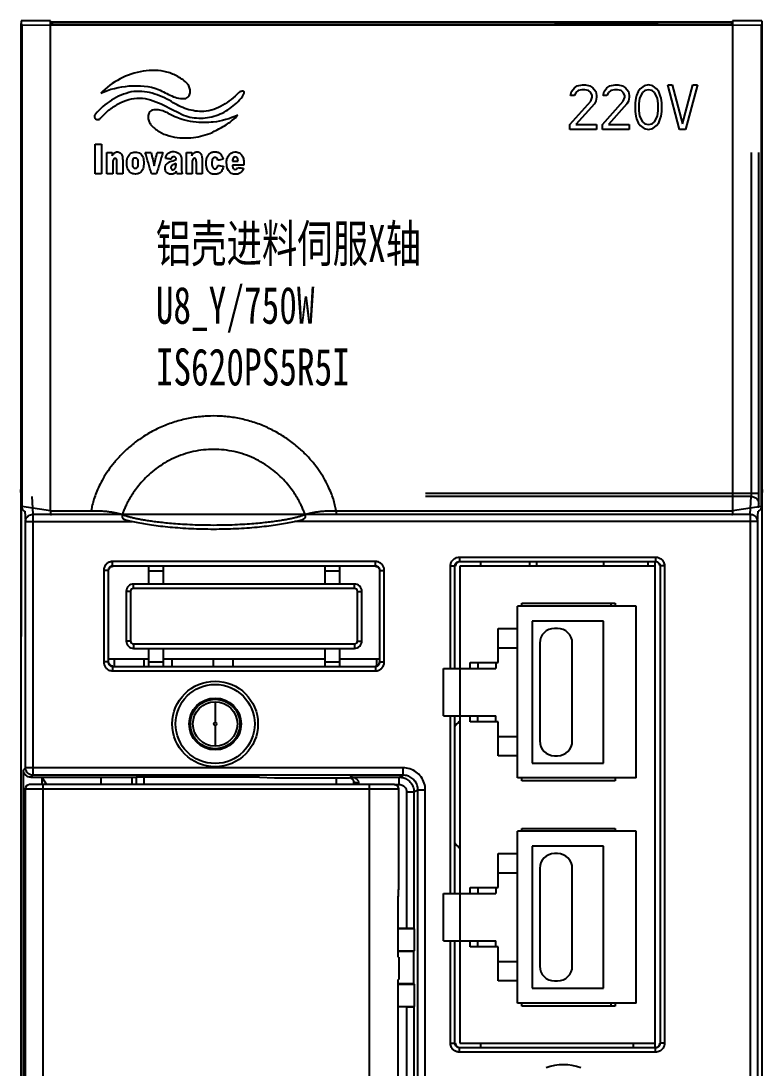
# Model space of a CAD drawing. Header units: millimetres. Extents: x 336 to 12810, y -1577 to 4105.
# Drawn here: x 10595 to 10645, y 1730.5 to 1801.2 of the extents above; entities that cross this region are included whole.
import ezdxf

# ---------------------------------------------------------------- set-up
doc = ezdxf.new("R2010")
doc.units = ezdxf.units.MM
doc.layers.add('03___PRT_ALL_CURVES', color=7, linetype='Continuous')
doc.layers.add('20_ALL_FEATURES', color=7, linetype='Continuous')
doc.styles.add('宋', font='', dxfattribs={"width": 0.7})
doc.styles.add('样式 8', font='arial.ttf', dxfattribs={"width": 0.6, "height": 2.5})
doc.styles.get('宋').set_extended_font_data('SimSun')

msp = doc.modelspace()

# ---------------------------------------------------------------- linework, layer by layer
at = {"color": 7, "linetype": 'Continuous'}
for p, q in [((10594.96, 1801.181), (10594.96, 1801.003)), ((10596.95, 1801.181), (10594.96, 1801.181)), ((10596.95, 1800.957), (10596.95, 1801.181)), ((10642.95, 1801.108), (10596.95, 1801.108)), ((10597.05, 1801.034), (10596.95, 1801.034)), ((10597.05, 1801.034), (10597.05, 1800.956)), ((10630.95, 1801.108), (10630.95, 1801.07)), ((10630.95, 1801.07), (10637.95, 1801.07)), ((10637.95, 1801.108), (10637.95, 1801.07)), ((10642.914, 1801.034), (10642.836, 1800.956)), ((10642.914, 1800.958), (10642.914, 1801.034)), ((10642.95, 1801.034), (10642.914, 1801.034)), ((10642.95, 1801.181), (10642.95, 1800.957)), ((10644.94, 1801.181), (10642.95, 1801.181)), ((10644.94, 1801.181), (10644.94, 1801.003)), ((10594.95, 1801.003), (10594.95, 1642.108)), ((10595.003, 1800.914), (10594.95, 1801.003)), ((10594.95, 1801.003), (10594.96, 1801.003)), ((10595.003, 1800.914), (10595.02, 1768.395)), ((10595.003, 1800.914), (10596.95, 1800.885)), ((10597.95, 1800.942), (10596.95, 1800.957)), ((10596.95, 1768.108), (10596.95, 1800.885)), ((10642.95, 1800.885), (10596.95, 1800.885)), ((10641.95, 1800.942), (10597.95, 1800.942)), ((10642.95, 1800.957), (10641.95, 1800.942)), ((10642.95, 1800.885), (10644.897, 1800.914)), ((10642.95, 1800.885), (10642.95, 1768.108)), ((10644.897, 1800.914), (10644.88, 1768.395)), ((10644.897, 1800.914), (10644.95, 1801.003)), ((10644.95, 1801.003), (10644.94, 1801.003)), ((10644.95, 1642.108), (10644.95, 1801.003)), ((10644.232, 1769.262), (10644.232, 1792.308)), ((10644.732, 1769.262), (10644.732, 1792.308)), ((10594.951, 1769.511), (10594.95, 1769.53)), ((10595.02, 1768.317), (10594.95, 1769.53)), ((10595.019, 1768.317), (10594.951, 1769.511)), ((10644.732, 1769.262), (10622.25, 1769.262)), ((10644.95, 1769.53), (10644.881, 1768.317)), ((10644.949, 1769.511), (10644.885, 1768.394)), ((10644.95, 1769.53), (10644.949, 1769.511)), ((10594.95, 1768.608), (10594.988, 1768.608)), ((10594.988, 1759.608), (10594.988, 1768.608)), ((10595.677, 1769.069), (10595.756, 1767.868)), ((10644.223, 1769.069), (10622.25, 1769.069)), ((10644.144, 1767.868), (10644.223, 1769.069)), ((10644.705, 1768.312), (10644.723, 1768.586)), ((10596.95, 1768.098), (10595.02, 1768.395)), ((10595.02, 1768.317), (10595.02, 1768.3)), ((10595.21, 1768.081), (10595.256, 1767.385)), ((10595.756, 1767.868), (10644.144, 1767.868)), ((10595.756, 1767.868), (10595.756, 1750.248)), ((10596.95, 1768.108), (10599.687, 1768.108)), ((10616.213, 1768.108), (10642.95, 1768.108)), ((10616.213, 1768.108), (10616.213, 1767.808)), ((10644.88, 1768.395), (10642.95, 1768.098)), ((10644.144, 1767.868), (10644.144, 1642.414)), ((10644.644, 1767.385), (10644.69, 1768.081)), ((10644.881, 1768.317), (10644.88, 1768.3)), ((10595.256, 1750.748), (10595.256, 1767.385)), ((10595.256, 1767.385), (10602.462, 1767.385)), ((10644.644, 1767.385), (10613.438, 1767.385)), ((10644.644, 1767.385), (10644.644, 1642.414)), ((10624.533, 1764.975), (10624.533, 1764.675)), ((10624.533, 1764.975), (10637.767, 1764.975)), ((10637.767, 1764.975), (10637.767, 1764.675)), ((10618.866, 1764.674), (10601.134, 1764.674)), ((10601.134, 1764.374), (10601.134, 1764.674)), ((10618.866, 1764.374), (10601.134, 1764.374)), ((10601.134, 1764.374), (10601.15, 1764.358)), ((10603.55, 1764.358), (10603.55, 1763.158)), ((10604.55, 1764.358), (10604.55, 1763.158)), ((10615.45, 1764.358), (10615.45, 1763.158)), ((10616.45, 1764.358), (10616.45, 1763.158)), ((10618.85, 1764.358), (10618.866, 1764.374)), ((10618.866, 1764.374), (10618.866, 1764.674)), ((10623.933, 1757.458), (10623.933, 1764.375)), ((10623.933, 1764.375), (10624.233, 1764.375)), ((10624.233, 1757.458), (10624.233, 1764.375)), ((10624.533, 1764.675), (10637.767, 1764.675)), ((10624.55, 1764.358), (10624.55, 1757.458)), ((10637.75, 1764.358), (10624.55, 1764.358)), ((10625.95, 1764.675), (10625.95, 1764.358)), ((10629.25, 1764.675), (10629.25, 1764.358)), ((10629.75, 1764.358), (10629.75, 1764.675)), ((10634.25, 1764.675), (10634.25, 1764.358)), ((10637.25, 1764.675), (10637.25, 1764.358)), ((10637.75, 1731.858), (10637.75, 1764.675)), ((10638.067, 1764.375), (10638.067, 1732.142)), ((10638.367, 1764.375), (10638.067, 1764.375)), ((10638.367, 1764.375), (10638.367, 1732.142)), ((10600.534, 1764.074), (10600.534, 1757.893)), ((10600.834, 1764.074), (10600.534, 1764.074)), ((10600.834, 1764.074), (10600.834, 1757.893)), ((10600.834, 1764.074), (10600.85, 1764.058)), ((10603.55, 1764.058), (10604.55, 1764.058)), ((10615.45, 1764.058), (10616.45, 1764.058)), ((10619.15, 1764.058), (10619.166, 1764.074)), ((10619.166, 1757.893), (10619.166, 1764.074)), ((10619.166, 1764.074), (10619.466, 1764.074)), ((10619.466, 1757.893), (10619.466, 1764.074)), ((10617.45, 1763.158), (10602.55, 1763.158)), ((10602.55, 1762.858), (10602.55, 1763.158)), ((10617.45, 1762.858), (10602.55, 1762.858)), ((10617.45, 1762.858), (10617.45, 1763.158)), ((10602.35, 1762.658), (10602.05, 1762.658)), ((10602.05, 1762.658), (10602.05, 1759.308)), ((10602.35, 1762.658), (10602.35, 1759.308)), ((10617.65, 1762.658), (10617.95, 1762.658)), ((10617.65, 1759.308), (10617.65, 1762.658)), ((10617.95, 1759.308), (10617.95, 1762.658)), ((10636.45, 1761.658), (10628.45, 1761.658)), ((10628.45, 1750.058), (10628.45, 1761.658)), ((10628.75, 1761.658), (10628.75, 1761.858)), ((10628.75, 1761.858), (10635.05, 1761.858)), ((10634.75, 1761.858), (10634.75, 1761.658)), ((10635.05, 1761.858), (10635.05, 1761.658)), ((10636.45, 1750.058), (10636.45, 1761.658)), ((10627.15, 1760.158), (10628.45, 1760.158)), ((10627.15, 1757.858), (10627.15, 1760.158)), ((10634.25, 1760.658), (10629.45, 1760.658)), ((10629.45, 1760.658), (10629.45, 1751.058)), ((10631.15, 1760.158), (10630.95, 1760.158)), ((10634.25, 1751.058), (10634.25, 1760.658)), ((10594.95, 1759.608), (10594.988, 1759.608)), ((10602.35, 1759.308), (10602.05, 1759.308)), ((10617.65, 1759.308), (10617.95, 1759.308)), ((10602.55, 1759.108), (10617.45, 1759.108)), ((10602.55, 1759.108), (10602.55, 1758.808)), ((10602.55, 1758.808), (10617.45, 1758.808)), ((10603.55, 1758.808), (10603.55, 1757.608)), ((10604.55, 1758.808), (10604.55, 1757.608)), ((10615.45, 1758.808), (10615.45, 1757.608)), ((10616.45, 1758.808), (10616.45, 1757.608)), ((10617.45, 1759.108), (10617.45, 1758.808)), ((10627.15, 1758.858), (10628.45, 1758.858)), ((10629.95, 1759.158), (10629.95, 1752.558)), ((10632.15, 1752.558), (10632.15, 1759.158)), ((10600.834, 1757.893), (10600.534, 1757.893)), ((10600.834, 1757.893), (10600.85, 1757.908)), ((10600.85, 1758.108), (10603.55, 1758.108)), ((10601.25, 1757.608), (10601.25, 1758.108)), ((10603.25, 1758.108), (10603.25, 1757.608)), ((10603.55, 1757.908), (10604.55, 1757.908)), ((10604.55, 1758.108), (10615.45, 1758.108)), ((10605.15, 1757.608), (10605.15, 1758.108)), ((10607.95, 1757.608), (10607.95, 1758.108)), ((10609.25, 1758.108), (10609.25, 1757.608)), ((10615.45, 1757.908), (10616.45, 1757.908)), ((10616.45, 1758.108), (10619.15, 1758.108)), ((10618.95, 1757.608), (10618.95, 1758.108)), ((10619.166, 1757.893), (10619.15, 1757.908)), ((10619.166, 1757.893), (10619.466, 1757.893)), ((10601.134, 1757.593), (10601.15, 1757.608)), ((10601.134, 1757.593), (10618.866, 1757.593)), ((10601.134, 1757.593), (10601.134, 1757.293)), ((10601.134, 1757.293), (10618.866, 1757.293)), ((10618.866, 1757.593), (10618.85, 1757.608)), ((10618.866, 1757.593), (10618.866, 1757.293)), ((10623.45, 1757.458), (10626.98, 1757.458)), ((10623.45, 1754.258), (10623.45, 1757.458)), ((10624.574, 1754.258), (10624.574, 1757.458)), ((10625.25, 1757.858), (10627.15, 1757.858)), ((10625.25, 1757.458), (10625.25, 1757.858)), ((10625.78, 1757.858), (10625.78, 1757.458)), ((10626.98, 1757.858), (10626.98, 1757.458)), ((10608.05, 1755.208), (10608.05, 1753.808)), ((10623.45, 1754.258), (10626.98, 1754.258)), ((10623.933, 1742.258), (10623.933, 1754.258)), ((10624.233, 1742.258), (10624.233, 1754.258)), ((10624.55, 1754.258), (10624.55, 1742.258)), ((10625.25, 1753.858), (10625.25, 1754.258)), ((10627.15, 1753.858), (10625.25, 1753.858)), ((10625.78, 1753.858), (10625.78, 1754.258)), ((10626.98, 1753.858), (10626.98, 1754.258)), ((10627.15, 1751.558), (10627.15, 1753.858)), ((10608.05, 1753.608), (10608.05, 1752.208)), ((10627.15, 1752.858), (10628.45, 1752.858)), ((10628.45, 1751.558), (10627.15, 1751.558)), ((10630.95, 1751.558), (10631.15, 1751.558)), ((10629.45, 1751.058), (10634.25, 1751.058)), ((10595.256, 1750.748), (10595.116, 1750.608)), ((10595.116, 1744.774), (10595.116, 1750.608)), ((10620.73, 1750.748), (10595.256, 1750.748)), ((10595.756, 1750.248), (10595.616, 1750.108)), ((10595.616, 1750.108), (10602.445, 1750.108)), ((10620.73, 1750.248), (10595.756, 1750.248)), ((10596.35, 1750.108), (10596.35, 1749.608)), ((10596.35, 1750.108), (10596.663, 1749.608)), ((10600.35, 1750.108), (10600.35, 1749.608)), ((10602.445, 1749.608), (10602.445, 1750.108)), ((10611.05, 1750.105), (10602.728, 1750.105)), ((10602.747, 1750.105), (10602.745, 1750.103)), ((10602.745, 1749.608), (10602.745, 1750.103)), ((10603.25, 1750.105), (10603.25, 1749.608)), ((10611.05, 1750.105), (10612.05, 1750.07)), ((10617.112, 1750.07), (10617.159, 1750.117)), ((10617.159, 1750.117), (10620.468, 1750.117)), ((10620.467, 1749.617), (10620.467, 1750.117)), ((10620.468, 1750.117), (10620.73, 1750.248)), ((10620.73, 1750.248), (10620.73, 1750.748)), ((10620.135, 1749.608), (10595.535, 1749.608)), ((10596.435, 1749.608), (10596.435, 1656.608)), ((10612.05, 1750.07), (10617.112, 1750.07)), ((10616.25, 1749.608), (10616.25, 1750.07)), ((10617.412, 1749.77), (10617.445, 1749.804)), ((10617.412, 1749.608), (10617.412, 1749.77)), ((10618.435, 1749.608), (10618.435, 1656.608)), ((10620.135, 1749.617), (10620.467, 1749.617)), ((10636.45, 1750.058), (10628.45, 1750.058)), ((10628.75, 1749.858), (10628.75, 1750.058)), ((10635.05, 1749.858), (10628.75, 1749.858)), ((10635.05, 1750.058), (10635.05, 1749.858)), ((10595.235, 1749.308), (10595.235, 1656.908)), ((10620.435, 1749.308), (10595.235, 1749.308)), ((10620.435, 1742.628), (10620.435, 1749.308)), ((10620.967, 1749.117), (10621.467, 1749.117)), ((10620.967, 1749.117), (10620.967, 1739.901)), ((10621.467, 1749.117), (10621.73, 1749.249)), ((10621.467, 1749.117), (10621.467, 1739.892)), ((10621.73, 1656.968), (10621.73, 1749.249)), ((10621.73, 1749.249), (10622.23, 1749.249)), ((10622.23, 1656.968), (10622.23, 1749.249)), ((10628.75, 1746.658), (10635.05, 1746.658)), ((10628.75, 1746.458), (10628.75, 1746.658)), ((10635.05, 1746.658), (10635.05, 1746.458)), ((10628.45, 1734.858), (10628.45, 1746.458)), ((10636.45, 1746.458), (10628.45, 1746.458)), ((10636.45, 1734.858), (10636.45, 1746.458)), ((10629.45, 1745.458), (10629.45, 1735.858)), ((10634.25, 1745.458), (10629.45, 1745.458)), ((10634.25, 1735.858), (10634.25, 1745.458)), ((10595.235, 1744.893), (10595.114, 1744.772)), ((10595.114, 1711.01), (10595.114, 1744.772)), ((10627.15, 1742.658), (10627.15, 1744.958)), ((10627.15, 1744.958), (10628.45, 1744.958)), ((10631.15, 1744.958), (10630.95, 1744.958)), ((10629.95, 1743.958), (10629.95, 1737.358)), ((10632.15, 1737.358), (10632.15, 1743.958)), ((10627.15, 1743.658), (10628.45, 1743.658)), ((10625.25, 1742.258), (10625.25, 1742.658)), ((10625.25, 1742.658), (10627.15, 1742.658)), ((10625.78, 1742.658), (10625.78, 1742.258)), ((10626.98, 1742.658), (10626.98, 1742.258)), ((10620.404, 1737.958), (10620.404, 1742.029)), ((10620.408, 1742.016), (10620.404, 1742.029)), ((10620.408, 1737.958), (10620.408, 1742.017)), ((10623.45, 1739.058), (10623.45, 1742.258)), ((10623.45, 1742.258), (10626.98, 1742.258)), ((10624.574, 1739.058), (10624.574, 1742.258)), ((10620.967, 1739.901), (10620.408, 1739.901)), ((10621.506, 1739.873), (10620.408, 1739.873)), ((10621.467, 1739.892), (10621.506, 1739.873)), ((10621.506, 1738.379), (10621.506, 1739.873)), ((10623.45, 1739.058), (10626.98, 1739.058)), ((10623.933, 1732.142), (10623.933, 1739.058)), ((10624.233, 1732.142), (10624.233, 1739.058)), ((10624.55, 1739.058), (10624.55, 1732.158)), ((10625.25, 1738.658), (10625.25, 1739.058)), ((10625.78, 1738.658), (10625.78, 1739.058)), ((10626.98, 1738.658), (10626.98, 1739.058)), ((10620.408, 1738.379), (10621.506, 1738.379)), ((10621.45, 1738.351), (10620.408, 1738.351)), ((10621.45, 1738.351), (10621.506, 1738.379)), ((10621.45, 1736.151), (10621.45, 1738.351)), ((10627.15, 1738.658), (10625.25, 1738.658)), ((10627.15, 1736.358), (10627.15, 1738.658)), ((10620.404, 1737.958), (10620.435, 1737.958)), ((10620.435, 1737.958), (10620.435, 1736.458)), ((10627.15, 1737.658), (10628.45, 1737.658)), ((10620.404, 1728.388), (10620.404, 1736.458)), ((10620.404, 1736.458), (10620.435, 1736.458)), ((10620.408, 1728.4), (10620.408, 1736.458)), ((10621.45, 1736.151), (10620.408, 1736.151)), ((10621.506, 1736.123), (10620.408, 1736.123)), ((10621.45, 1736.151), (10621.506, 1736.123)), ((10621.506, 1734.629), (10621.506, 1736.123)), ((10628.45, 1736.358), (10627.15, 1736.358)), ((10630.95, 1736.358), (10631.15, 1736.358)), ((10629.45, 1735.858), (10634.25, 1735.858)), ((10620.408, 1734.629), (10621.506, 1734.629)), ((10620.967, 1734.601), (10620.408, 1734.601)), ((10620.967, 1734.601), (10620.967, 1696.108)), ((10621.467, 1734.609), (10621.506, 1734.629)), ((10621.467, 1734.609), (10621.467, 1696.108)), ((10636.45, 1734.858), (10628.45, 1734.858)), ((10628.75, 1734.658), (10628.75, 1734.858)), ((10635.05, 1734.658), (10628.75, 1734.658)), ((10634.75, 1734.858), (10634.75, 1734.658)), ((10635.05, 1734.858), (10635.05, 1734.658)), ((10623.933, 1732.142), (10624.233, 1732.142)), ((10624.533, 1731.542), (10624.533, 1731.842)), ((10637.767, 1731.842), (10624.533, 1731.842)), ((10624.55, 1732.158), (10637.75, 1732.158)), ((10625.95, 1732.158), (10625.95, 1731.842)), ((10636.25, 1732.158), (10636.25, 1731.842)), ((10637.767, 1731.542), (10637.767, 1731.842)), ((10638.367, 1732.142), (10638.067, 1732.142)), ((10637.767, 1731.542), (10624.533, 1731.542))]:
    msp.add_line(p, q, dxfattribs=at)
for radius in [2.89, 2.669, 1.751, 1.672, 1.5, 0.1]:
    msp.add_circle((10608.05, 1753.708), radius, dxfattribs=at)
for centre, radius, start, end in [((10602.55, 1762.658), 0.5, 90, 180), ((10602.55, 1762.658), 0.2, 90, 180), ((10617.45, 1762.658), 0.5, 0, 90), ((10617.45, 1762.658), 0.2, 0, 90), ((10630.95, 1759.158), 1, 90, 180), ((10631.15, 1759.158), 1, 0, 90), ((10602.55, 1759.308), 0.5, 180, 270), ((10602.55, 1759.308), 0.2, 180, 270), ((10617.45, 1759.308), 0.5, 270, 0), ((10617.45, 1759.308), 0.2, 270, 0), ((10628.75, 1749.608), 6, 134.823, 138.97307), ((10630.95, 1752.558), 1, 180, 270), ((10631.15, 1752.558), 1, 270, 0), ((10595.535, 1749.308), 0.3, 90, 180), ((10620.135, 1749.308), 0.3, 0, 90), ((10628.75, 1749.608), 6, 221.02693, 225.177), ((10630.95, 1743.958), 1, 90, 180), ((10631.15, 1743.958), 1, 0, 90), ((10630.95, 1737.358), 1, 180, 270), ((10631.15, 1737.358), 1, 270, 0), ((10631.55, 1727.38), 3.317, 69.31391, 110.69797)]:
    msp.add_arc(centre, radius, start, end, dxfattribs=at)
for points, start_tangent, end_tangent in [([(10616.213, 1768.108), (10616.138, 1768.486), (10616.026, 1768.887), (10615.874, 1769.315), (10615.672, 1769.775), (10615.409, 1770.272), (10615.075, 1770.802), (10614.657, 1771.357), (10614.142, 1771.929), (10613.519, 1772.5), (10612.795, 1773.04), (10611.997, 1773.513), (10611.149, 1773.9), (10610.265, 1774.194), (10609.356, 1774.392), (10608.429, 1774.493), (10607.497, 1774.494), (10606.571, 1774.397), (10605.661, 1774.201), (10604.777, 1773.91), (10603.927, 1773.526), (10603.126, 1773.054), (10602.398, 1772.515), (10601.771, 1771.942), (10601.253, 1771.369), (10600.832, 1770.811), (10600.494, 1770.279), (10600.23, 1769.78), (10600.027, 1769.318), (10599.874, 1768.889), (10599.763, 1768.487), (10599.687, 1768.108)], (-0.158449, 0.987367), (-0.158453, -0.987366)), ([(10614.115, 1767.854), (10614.027, 1768.082), (10613.916, 1768.339), (10613.775, 1768.628), (10613.598, 1768.951), (10613.374, 1769.308), (10613.095, 1769.694), (10612.753, 1770.103), (10612.336, 1770.524), (10611.838, 1770.94), (10611.271, 1771.323), (10610.657, 1771.649), (10610.013, 1771.908), (10609.342, 1772.095), (10608.655, 1772.209), (10607.96, 1772.248), (10607.264, 1772.211), (10606.576, 1772.099), (10605.906, 1771.914), (10605.261, 1771.657), (10604.646, 1771.333), (10604.076, 1770.95), (10603.575, 1770.533), (10603.155, 1770.111), (10602.81, 1769.701), (10602.53, 1769.313), (10602.304, 1768.954), (10602.126, 1768.63), (10601.985, 1768.341), (10601.873, 1768.083), (10601.785, 1767.854)], (-0.336663, 0.941625), (-0.336661, -0.941626)), ([(10644.223, 1769.069), (10644.227, 1769.104), (10644.228, 1769.126), (10644.23, 1769.153), (10644.231, 1769.186), (10644.232, 1769.223), (10644.232, 1769.262)], (0.222501, 0.974932), (-0.000007, 1)), ([(10644.723, 1768.586), (10644.724, 1768.612), (10644.725, 1768.652), (10644.727, 1768.709), (10644.728, 1768.785), (10644.73, 1768.881), (10644.731, 1768.996), (10644.731, 1769.125), (10644.732, 1769.262)], (0.065022, 0.997884), (-0.000064, 1)), ([(10644.223, 1769.069), (10644.472, 1769.003), (10644.655, 1768.827), (10644.723, 1768.586)], (0.99999, -0.004364), (0.004676, -0.999989)), ([(10595.02, 1768.343), (10595.02, 1768.368), (10595.02, 1768.395)], (0.002955, 0.999996), (-0.000522, 1)), ([(10595.02, 1768.317), (10595.02, 1768.343)], (0.004788, 0.999989), (0.002955, 0.999996)), ([(10595.02, 1768.3), (10595.028, 1768.249), (10595.053, 1768.189), (10595.092, 1768.142), (10595.14, 1768.107), (10595.196, 1768.086), (10595.219, 1768.081)], (0.058249, -0.998302), (0.988517, -0.151107)), ([(10595.256, 1767.385), (10595.266, 1767.48), (10595.299, 1767.58), (10595.361, 1767.68), (10595.458, 1767.771), (10595.59, 1767.84), (10595.756, 1767.868)], (0.004676, 0.999989), (0.99999, 0.004364)), ([(10596.95, 1768.098), (10596.947, 1768.037), (10596.948, 1767.978), (10596.952, 1767.926), (10596.958, 1767.881), (10596.968, 1767.846), (10596.979, 1767.822), (10596.992, 1767.81), (10596.997, 1767.808)], (-0.064441, -0.997922), (0.992881, -0.119113)), ([(10596.95, 1768.098), (10596.95, 1768.102), (10596.95, 1768.105), (10596.95, 1768.108)], (0.064441, 0.997922), (0, 1)), ([(10599.687, 1768.108), (10599.941, 1768.109), (10600.219, 1768.102), (10600.508, 1768.085), (10600.791, 1768.059), (10601.054, 1768.024), (10601.29, 1767.983), (10601.492, 1767.939), (10601.657, 1767.894), (10601.785, 1767.854)], (0.999877, 0.015698), (0.946467, -0.3228)), ([(10601.785, 1767.854), (10601.773, 1767.774), (10601.777, 1767.697), (10601.797, 1767.629), (10601.832, 1767.575), (10601.879, 1767.538), (10601.902, 1767.529)], (-0.245809, -0.969318), (0.95301, -0.30294)), ([(10601.785, 1767.854), (10601.966, 1767.79), (10602.173, 1767.726), (10602.405, 1767.665), (10602.655, 1767.607), (10602.922, 1767.552), (10603.215, 1767.499), (10603.549, 1767.444), (10603.93, 1767.39), (10604.358, 1767.337), (10604.84, 1767.286), (10605.383, 1767.239), (10605.997, 1767.198), (10606.709, 1767.165), (10607.525, 1767.145), (10608.379, 1767.145), (10609.194, 1767.165), (10609.906, 1767.198), (10610.52, 1767.24), (10611.061, 1767.286), (10611.543, 1767.337), (10611.971, 1767.39), (10612.352, 1767.444), (10612.686, 1767.499), (10612.979, 1767.552), (10613.245, 1767.607), (10613.496, 1767.665), (10613.727, 1767.726), (10613.934, 1767.79), (10614.115, 1767.854)], (0.933783, -0.35784), (0.933783, 0.35784)), ([(10614.115, 1767.854), (10614.127, 1767.774), (10614.123, 1767.697), (10614.103, 1767.629), (10614.068, 1767.575), (10614.022, 1767.538), (10613.998, 1767.529)], (0.245794, -0.969322), (-0.953033, -0.302868)), ([(10614.115, 1767.854), (10614.243, 1767.895), (10614.409, 1767.939), (10614.611, 1767.983), (10614.847, 1768.024), (10615.11, 1768.059), (10615.392, 1768.085), (10615.681, 1768.102), (10615.96, 1768.109), (10616.213, 1768.108)], (0.946467, 0.322799), (0.999877, -0.015694)), ([(10642.95, 1768.098), (10642.953, 1768.037), (10642.952, 1767.978), (10642.948, 1767.926), (10642.942, 1767.881), (10642.932, 1767.846), (10642.921, 1767.822), (10642.908, 1767.81), (10642.903, 1767.808)], (0.064441, -0.997922), (-0.992805, -0.11974)), ([(10642.95, 1768.108), (10642.95, 1768.105), (10642.95, 1768.102), (10642.95, 1768.098)], (0, -1), (0.064441, -0.997922)), ([(10644.144, 1767.868), (10644.243, 1767.858), (10644.347, 1767.826), (10644.451, 1767.765), (10644.545, 1767.672), (10644.616, 1767.545), (10644.644, 1767.385)], (0.99999, -0.004364), (0.004676, -0.999989)), ([(10644.88, 1768.3), (10644.872, 1768.249), (10644.847, 1768.189), (10644.808, 1768.142), (10644.76, 1768.107), (10644.704, 1768.086), (10644.681, 1768.081)], (-0.058406, -0.998293), (-0.988508, -0.15117)), ([(10644.88, 1768.395), (10644.88, 1768.368), (10644.88, 1768.343)], (-0.000522, -1), (0.002955, -0.999996)), ([(10644.88, 1768.343), (10644.881, 1768.317)], (0.002955, -0.999996), (0.004788, -0.999989)), ([(10601.902, 1767.529), (10602.267, 1767.428), (10602.718, 1767.329), (10603.22, 1767.237), (10603.768, 1767.152), (10604.365, 1767.075), (10605.01, 1767.007), (10605.7, 1766.95), (10606.426, 1766.908), (10607.177, 1766.881), (10607.941, 1766.872), (10608.705, 1766.881), (10609.458, 1766.907), (10610.186, 1766.95), (10610.879, 1767.006), (10611.526, 1767.074), (10612.124, 1767.151), (10612.674, 1767.236), (10613.177, 1767.328), (10613.63, 1767.427), (10613.998, 1767.529)], (0.953081, -0.302715), (0.953092, 0.302681)), ([(10623.933, 1764.375), (10623.94, 1764.461), (10623.96, 1764.552), (10623.998, 1764.647), (10624.06, 1764.743), (10624.147, 1764.834), (10624.26, 1764.909), (10624.391, 1764.958), (10624.533, 1764.975)], (-0.000012, 1), (1, 0.000049)), ([(10637.767, 1764.975), (10637.853, 1764.969), (10637.943, 1764.948), (10638.038, 1764.91), (10638.135, 1764.849), (10638.226, 1764.761), (10638.3, 1764.649), (10638.349, 1764.517), (10638.367, 1764.375)], (1, 0.000012), (0.000049, -1)), ([(10601.134, 1764.674), (10601.061, 1764.67), (10600.982, 1764.654), (10600.897, 1764.625), (10600.81, 1764.579), (10600.724, 1764.512), (10600.647, 1764.425), (10600.586, 1764.319), (10600.548, 1764.2), (10600.534, 1764.074)], (-1, -0.000011), (0.000067, -1)), ([(10601.134, 1764.374), (10601.098, 1764.372), (10601.058, 1764.364), (10601.016, 1764.35), (10600.972, 1764.327), (10600.929, 1764.293), (10600.891, 1764.25), (10600.86, 1764.197), (10600.841, 1764.137), (10600.834, 1764.074)], (-1, 0.000297), (0.000348, -1)), ([(10600.85, 1764.058), (10600.89, 1764.208), (10601, 1764.318), (10601.15, 1764.358)], (0, 1), (1, 0)), ([(10618.85, 1764.358), (10619, 1764.318), (10619.11, 1764.208), (10619.15, 1764.058)], (1, 0), (0, -1)), ([(10619.466, 1764.074), (10619.461, 1764.149), (10619.445, 1764.229), (10619.415, 1764.315), (10619.367, 1764.404), (10619.299, 1764.489), (10619.211, 1764.565), (10619.106, 1764.624), (10618.989, 1764.661), (10618.866, 1764.674)], (0, 1), (-1, 0.00004)), ([(10619.166, 1764.074), (10619.164, 1764.111), (10619.156, 1764.152), (10619.141, 1764.195), (10619.117, 1764.239), (10619.083, 1764.282), (10619.039, 1764.319), (10618.986, 1764.349), (10618.927, 1764.368), (10618.866, 1764.374)], (0.000305, 1), (-1, -0.000279)), ([(10624.233, 1764.375), (10624.237, 1764.418), (10624.247, 1764.463), (10624.266, 1764.511), (10624.297, 1764.559), (10624.34, 1764.605), (10624.396, 1764.642), (10624.462, 1764.666), (10624.533, 1764.675)], (-0.000084, 1), (1, -0.000044)), ([(10624.4, 1764.618), (10624.29, 1764.508), (10624.25, 1764.358)], (-0.867069, -0.498188), (0, -1)), ([(10624.55, 1764.658), (10624.4, 1764.618)], (-1, 0), (-0.867069, -0.498188)), ([(10637.995, 1764.546), (10637.89, 1764.633), (10637.756, 1764.664)], (-0.603787, 0.797146), (-0.999999, -0.001222)), ([(10637.767, 1764.675), (10637.81, 1764.672), (10637.855, 1764.662), (10637.902, 1764.642), (10637.951, 1764.612), (10637.996, 1764.568), (10638.034, 1764.512), (10638.058, 1764.446), (10638.067, 1764.375)], (1, 0.000084), (-0.000044, -1)), ([(10638.05, 1764.425), (10637.995, 1764.546)], (-0.201059, 0.979579), (-0.603787, 0.797146)), ([(10600.534, 1757.893), (10600.539, 1757.82), (10600.554, 1757.74), (10600.583, 1757.656), (10600.63, 1757.568), (10600.696, 1757.483), (10600.784, 1757.406), (10600.889, 1757.345), (10601.008, 1757.306), (10601.134, 1757.293)], (0.000011, -1), (1, 0.000067)), ([(10600.834, 1757.893), (10600.836, 1757.856), (10600.844, 1757.816), (10600.859, 1757.774), (10600.882, 1757.73), (10600.915, 1757.688), (10600.959, 1757.649), (10601.012, 1757.619), (10601.071, 1757.599), (10601.134, 1757.593)], (-0.000297, -1), (1, 0.000348)), ([(10601.15, 1757.608), (10601, 1757.649), (10600.89, 1757.758), (10600.85, 1757.908)], (-1, 0), (0, 1)), ([(10618.85, 1757.608), (10619, 1757.649), (10619.11, 1757.758), (10619.15, 1757.908)], (1, 0), (0, 1)), ([(10618.866, 1757.593), (10618.902, 1757.595), (10618.942, 1757.602), (10618.984, 1757.617), (10619.028, 1757.64), (10619.071, 1757.673), (10619.109, 1757.717), (10619.14, 1757.77), (10619.159, 1757.83), (10619.166, 1757.893)], (1, -0.000297), (-0.000348, 1)), ([(10618.866, 1757.293), (10618.939, 1757.297), (10619.018, 1757.312), (10619.103, 1757.341), (10619.19, 1757.388), (10619.276, 1757.455), (10619.353, 1757.542), (10619.414, 1757.648), (10619.452, 1757.767), (10619.466, 1757.893)], (1, 0.000011), (-0.000067, 1)), ([(10595.616, 1750.108), (10595.424, 1750.146), (10595.262, 1750.255), (10595.154, 1750.417), (10595.116, 1750.608)], (-1, 0), (0, 1)), ([(10595.756, 1750.248), (10595.657, 1750.258), (10595.552, 1750.291), (10595.448, 1750.354), (10595.354, 1750.45), (10595.284, 1750.582), (10595.256, 1750.748)], (-1, 0.000305), (-0.000305, 1)), ([(10602.445, 1750.108), (10602.566, 1750.108), (10602.665, 1750.107), (10602.728, 1750.105)], (1, 0), (0.998784, -0.04931)), ([(10617.745, 1749.734), (10617.742, 1749.773), (10617.732, 1749.814), (10617.715, 1749.855), (10617.689, 1749.896), (10617.655, 1749.936), (10617.611, 1749.975), (10617.558, 1750.012), (10617.494, 1750.045), (10617.422, 1750.074), (10617.342, 1750.096), (10617.253, 1750.111), (10617.159, 1750.117)], (0.00666, 0.999978), (-0.999917, 0.012882)), ([(10620.468, 1750.117), (10620.589, 1750.109), (10620.713, 1750.086), (10620.839, 1750.045), (10620.967, 1749.983), (10621.093, 1749.896), (10621.213, 1749.782), (10621.319, 1749.641), (10621.4, 1749.477), (10621.45, 1749.3), (10621.467, 1749.117)], (1, -0.000799), (0.000313, -1)), ([(10622.23, 1749.249), (10622.156, 1749.712), (10621.944, 1750.129), (10621.612, 1750.461), (10621.195, 1750.674), (10620.73, 1750.748)], (-0.000061, 1), (-1, -0.000066)), ([(10621.73, 1749.249), (10621.681, 1749.558), (10621.539, 1749.836), (10621.318, 1750.057), (10621.04, 1750.199), (10620.73, 1750.248)], (0.000286, 1), (-1, -0.000321)), ([(10617.412, 1749.77), (10617.371, 1749.92), (10617.262, 1750.03), (10617.112, 1750.07)], (0, 1), (-1, 0)), ([(10617.445, 1749.617), (10617.445, 1749.712), (10617.445, 1749.804)], (-0.000006, 1), (0.004186, 0.999991)), ([(10617.445, 1749.804), (10617.487, 1749.769), (10617.597, 1749.743), (10617.745, 1749.734)], (0.07253, -0.997366), (0.999992, -0.003962)), ([(10617.745, 1749.617), (10617.745, 1749.676), (10617.745, 1749.734)], (0, 1), (0.006701, 0.999978)), ([(10620.467, 1749.617), (10620.528, 1749.613)], (1, -0.000001), (0.992559, -0.121764)), ([(10620.528, 1749.613), (10620.59, 1749.602), (10620.653, 1749.581), (10620.717, 1749.55), (10620.78, 1749.507), (10620.84, 1749.45), (10620.893, 1749.379), (10620.934, 1749.297), (10620.959, 1749.208), (10620.967, 1749.117)], (0.992559, -0.121764), (0.000034, -1)), ([(10620.404, 1742.029), (10620.427, 1742.321), (10620.435, 1742.628)], (0.104868, 0.994486), (0.000126, 1)), ([(10620.409, 1742.029), (10620.419, 1742.155), (10620.433, 1742.456), (10620.435, 1742.628)], (0.085413, 0.996346), (0.000108, 1)), ([(10620.408, 1742.015), (10620.409, 1742.029)], (0.087397, 0.996174), (0.085413, 0.996346)), ([(10621.467, 1739.892), (10621.424, 1739.896), (10621.314, 1739.898), (10621.155, 1739.9), (10620.967, 1739.901)], (-0.894482, 0.447105), (-1, 0)), ([(10620.967, 1734.601), (10621.155, 1734.601), (10621.314, 1734.603), (10621.424, 1734.606), (10621.467, 1734.609)], (1, 0), (0.894482, 0.447105)), ([(10624.533, 1731.542), (10624.447, 1731.548), (10624.357, 1731.568), (10624.262, 1731.607), (10624.165, 1731.668), (10624.074, 1731.756), (10624, 1731.868), (10623.951, 1731.999), (10623.933, 1732.142)], (-1, -0.000012), (-0.000049, 1)), ([(10624.533, 1731.842), (10624.49, 1731.845), (10624.445, 1731.855), (10624.398, 1731.874), (10624.349, 1731.905), (10624.304, 1731.949), (10624.266, 1732.005), (10624.242, 1732.071), (10624.233, 1732.142)], (-1, -0.000084), (0.000044, 1)), ([(10624.25, 1732.158), (10624.29, 1732.008)], (0, -1), (0.498188, -0.867069)), ([(10624.29, 1732.008), (10624.4, 1731.899), (10624.55, 1731.858)], (0.498188, -0.867069), (1, 0)), ([(10637.749, 1731.85), (10637.906, 1731.892), (10638.016, 1732.002), (10638.056, 1732.152)], (1, 0), (0, 1)), ([(10638.067, 1732.142), (10638.064, 1732.099), (10638.053, 1732.053), (10638.034, 1732.006), (10638.003, 1731.958), (10637.96, 1731.912), (10637.904, 1731.875), (10637.838, 1731.85), (10637.767, 1731.842)], (0.000084, -1), (-1, 0.000044)), ([(10638.367, 1732.142), (10638.36, 1732.056), (10638.34, 1731.965), (10638.302, 1731.87), (10638.24, 1731.773), (10638.153, 1731.683), (10638.04, 1731.608), (10637.909, 1731.559), (10637.767, 1731.542)], (0.000012, -1), (-1, -0.000049))]:
    msp.add_spline(points, degree=3, dxfattribs=dict(at, start_tangent=start_tangent, end_tangent=end_tangent))
at = {"layer": '03___PRT_ALL_CURVES', "color": 7, "linetype": 'Continuous'}
for p, q in [((10632.288, 1796.668), (10632.488, 1796.795)), ((10632.488, 1796.795), (10632.838, 1796.859)), ((10632.838, 1796.859), (10633.038, 1796.859)), ((10633.038, 1796.859), (10633.338, 1796.795)), ((10633.338, 1796.795), (10633.538, 1796.668)), ((10634.488, 1796.668), (10634.688, 1796.795)), ((10634.688, 1796.795), (10635.038, 1796.859)), ((10635.038, 1796.859), (10635.238, 1796.859)), ((10635.238, 1796.859), (10635.538, 1796.795)), ((10635.538, 1796.795), (10635.738, 1796.668)), ((10636.988, 1796.795), (10636.738, 1796.604)), ((10637.288, 1796.859), (10636.988, 1796.795)), ((10637.588, 1796.795), (10637.288, 1796.859)), ((10637.838, 1796.604), (10637.588, 1796.795)), ((10639.388, 1793.859), (10638.588, 1796.859)), ((10638.588, 1796.859), (10638.888, 1796.859)), ((10638.888, 1796.859), (10639.588, 1794.242)), ((10639.588, 1794.242), (10640.288, 1796.859)), ((10640.588, 1796.859), (10639.788, 1793.859)), ((10640.288, 1796.859), (10640.588, 1796.859)), ((10632.038, 1796.157), (10632.088, 1796.412)), ((10632.288, 1796.157), (10632.038, 1796.157)), ((10632.088, 1796.412), (10632.288, 1796.668)), ((10632.388, 1796.349), (10632.288, 1796.157)), ((10632.538, 1796.476), (10632.388, 1796.349)), ((10632.788, 1796.54), (10632.538, 1796.476)), ((10632.988, 1796.54), (10632.788, 1796.54)), ((10633.238, 1796.476), (10632.988, 1796.54)), ((10633.388, 1796.349), (10633.238, 1796.476)), ((10633.488, 1796.157), (10633.388, 1796.349)), ((10633.488, 1796.029), (10633.488, 1796.157)), ((10633.538, 1796.668), (10633.738, 1796.412)), ((10633.738, 1796.412), (10633.788, 1796.157)), ((10633.788, 1796.157), (10633.788, 1796.029)), ((10634.238, 1796.157), (10634.288, 1796.412)), ((10634.488, 1796.157), (10634.238, 1796.157)), ((10634.288, 1796.412), (10634.488, 1796.668)), ((10634.588, 1796.349), (10634.488, 1796.157)), ((10634.738, 1796.476), (10634.588, 1796.349)), ((10634.988, 1796.54), (10634.738, 1796.476)), ((10635.188, 1796.54), (10634.988, 1796.54)), ((10635.438, 1796.476), (10635.188, 1796.54)), ((10635.588, 1796.349), (10635.438, 1796.476)), ((10635.688, 1796.157), (10635.588, 1796.349)), ((10635.688, 1796.029), (10635.688, 1796.157)), ((10635.738, 1796.668), (10635.938, 1796.412)), ((10635.938, 1796.412), (10635.988, 1796.157)), ((10635.988, 1796.157), (10635.988, 1796.029)), ((10636.488, 1796.157), (10636.438, 1795.966)), ((10636.588, 1796.412), (10636.488, 1796.157)), ((10636.738, 1796.604), (10636.588, 1796.412)), ((10636.888, 1796.349), (10636.688, 1795.966)), ((10637.038, 1796.476), (10636.888, 1796.349)), ((10637.288, 1796.54), (10637.038, 1796.476)), ((10637.538, 1796.476), (10637.288, 1796.54)), ((10637.688, 1796.349), (10637.538, 1796.476)), ((10637.888, 1795.966), (10637.688, 1796.349)), ((10637.988, 1796.412), (10637.838, 1796.604)), ((10638.088, 1796.157), (10637.988, 1796.412)), ((10638.138, 1795.966), (10638.088, 1796.157)), ((10631.988, 1794.178), (10633.388, 1795.774)), ((10633.638, 1795.583), (10632.388, 1794.178)), ((10633.388, 1795.774), (10633.488, 1796.029)), ((10633.738, 1795.774), (10633.638, 1795.583)), ((10633.788, 1796.029), (10633.738, 1795.774)), ((10634.188, 1794.178), (10635.588, 1795.774)), ((10635.838, 1795.583), (10634.588, 1794.178)), ((10635.588, 1795.774), (10635.688, 1796.029)), ((10635.938, 1795.774), (10635.838, 1795.583)), ((10635.988, 1796.029), (10635.938, 1795.774)), ((10636.438, 1795.966), (10636.388, 1795.647)), ((10636.388, 1795.647), (10636.388, 1795.072)), ((10636.688, 1795.966), (10636.638, 1795.583)), ((10636.638, 1795.583), (10636.638, 1795.136)), ((10637.938, 1795.583), (10637.888, 1795.966)), ((10637.938, 1795.136), (10637.938, 1795.583)), ((10638.188, 1795.647), (10638.138, 1795.966)), ((10638.188, 1795.072), (10638.188, 1795.647)), ((10636.388, 1795.072), (10636.438, 1794.753)), ((10636.438, 1794.753), (10636.488, 1794.561)), ((10636.638, 1795.136), (10636.688, 1794.753)), ((10636.688, 1794.753), (10636.888, 1794.37)), ((10637.688, 1794.37), (10637.888, 1794.753)), ((10637.888, 1794.753), (10637.938, 1795.136)), ((10638.088, 1794.561), (10638.138, 1794.753)), ((10638.138, 1794.753), (10638.188, 1795.072)), ((10631.988, 1793.859), (10631.988, 1794.178)), ((10632.388, 1794.178), (10633.788, 1794.178)), ((10633.788, 1794.178), (10633.788, 1793.859)), ((10634.188, 1793.859), (10634.188, 1794.178)), ((10634.588, 1794.178), (10635.988, 1794.178)), ((10635.988, 1794.178), (10635.988, 1793.859)), ((10636.488, 1794.561), (10636.588, 1794.306)), ((10636.588, 1794.306), (10636.738, 1794.115)), ((10636.738, 1794.115), (10636.988, 1793.923)), ((10636.888, 1794.37), (10637.038, 1794.242)), ((10637.038, 1794.242), (10637.288, 1794.178)), ((10637.288, 1794.178), (10637.538, 1794.242)), ((10637.538, 1794.242), (10637.688, 1794.37)), ((10637.588, 1793.923), (10637.838, 1794.115)), ((10637.838, 1794.115), (10637.988, 1794.306)), ((10637.988, 1794.306), (10638.088, 1794.561)), ((10633.788, 1793.859), (10631.988, 1793.859)), ((10635.988, 1793.859), (10634.188, 1793.859)), ((10636.988, 1793.923), (10637.288, 1793.859)), ((10637.288, 1793.859), (10637.588, 1793.923)), ((10639.788, 1793.859), (10639.388, 1793.859))]:
    msp.add_line(p, q, dxfattribs=at)
at = {"layer": '20_ALL_FEATURES', "color": 7, "linetype": 'Continuous'}
for points, start_tangent, end_tangent in [([(10606.202, 1796.921, 48.994), (10605.538, 1797.424, 49.008), (10604.798, 1797.724, 49.017), (10603.199, 1797.79, 49.019), (10601.633, 1797.267, 49.004), (10600.33, 1796.303, 48.975)], (-0.709681, 0.704213, 0.020901), (-0.69443, -0.719243, -0.021347)), ([(10600.33, 1796.303, 48.975), (10602.251, 1796.79, 48.99), (10604.219, 1796.55, 48.982), (10604.673, 1796.334, 48.976), (10605.122, 1796.114, 48.97), (10605.585, 1795.962, 48.965), (10606.082, 1795.953, 48.965)], (0.907304, 0.42029, 0.012474), (0.986774, 0.162031, 0.004809)), ([(10606.082, 1795.953, 48.965), (10606.209, 1796.029, 48.967), (10606.297, 1796.133, 48.97), (10606.371, 1796.393, 48.978), (10606.329, 1796.675, 48.986), (10606.202, 1796.921, 48.994)], (0.925982, 0.377402, 0.011201), (-0.614554, 0.788528, 0.023403)), ([(10602.396, 1796.389, 48.978), (10601.061, 1795.828, 48.961), (10599.969, 1794.875, 48.933)], (-0.974455, -0.224484, -0.006663), (-0.643609, -0.765018, -0.022705)), ([(10605.105, 1795.734, 48.958), (10603.801, 1796.295, 48.975), (10603.105, 1796.418, 48.979), (10602.396, 1796.389, 48.978)], (-0.867538, 0.497152, 0.014755), (-0.986865, -0.161475, -0.004792)), ([(10605.79, 1794.882, 48.933), (10606.944, 1794.621, 48.925), (10608.11, 1794.798, 48.93), (10609.161, 1795.349, 48.947), (10609.97, 1796.209, 48.972)], (0.910828, -0.412604, -0.012246), (0.545673, 0.837629, 0.02486)), ([(10609.649, 1796.338, 48.976), (10608.572, 1795.497, 48.951), (10607.955, 1795.208, 48.943), (10607.287, 1795.067, 48.938)], (-0.72364, -0.689874, -0.020475), (-0.997096, -0.076127, -0.002259)), ([(10609.97, 1796.209, 48.972), (10610.014, 1796.3, 48.975), (10610.017, 1796.366, 48.977), (10609.986, 1796.408, 48.978), (10609.932, 1796.429, 48.979), (10609.862, 1796.431, 48.979), (10609.786, 1796.414, 48.978), (10609.649, 1796.338, 48.976)], (0.545673, 0.837629, 0.02486), (-0.72364, -0.689874, -0.020475)), ([(10600.316, 1794.618, 48.925), (10600.863, 1795.146, 48.941), (10601.509, 1795.578, 48.954), (10602.218, 1795.868, 48.962), (10602.955, 1795.968, 48.965), (10604.413, 1795.579, 48.954), (10605.79, 1794.882, 48.933)], (0.655413, 0.754938, 0.022406), (0.900227, -0.435229, -0.012917)), ([(10607.287, 1795.067, 48.938), (10606.146, 1795.231, 48.943), (10605.105, 1795.734, 48.958)], (-0.999078, -0.042916, -0.001274), (-0.839082, 0.543766, 0.016139)), ([(10599.969, 1794.875, 48.933), (10599.908, 1794.699, 48.928), (10599.988, 1794.566, 48.924), (10600.146, 1794.523, 48.922), (10600.316, 1794.618, 48.925)], (-0.643609, -0.765018, -0.022705), (0.655413, 0.754938, 0.022406)), ([(10603.82, 1795.165, 48.941), (10603.604, 1794.982, 48.936), (10603.531, 1794.723, 48.928), (10603.573, 1794.443, 48.92), (10603.701, 1794.196, 48.913)], (-0.920511, -0.390544, -0.011591), (0.606604, -0.794654, -0.023585)), ([(10605.34, 1794.71, 48.928), (10604.607, 1795.069, 48.939), (10604.22, 1795.177, 48.942), (10603.82, 1795.165, 48.941)], (-0.89622, 0.443414, 0.01316), (-0.976807, -0.214029, -0.006352)), ([(10607.344, 1794.323, 48.916), (10605.819, 1794.523, 48.922), (10605.34, 1794.71, 48.928)], (-0.999998, 0.00219, 0.000065), (-0.899181, 0.437385, 0.012981)), ([(10609.572, 1794.815, 48.931), (10607.919, 1794.348, 48.917), (10607.344, 1794.323, 48.916)], (-0.913157, -0.407428, -0.012092), (-0.999716, 0.023814, 0.000707)), ([(10608.09, 1793.779, 48.9), (10608.882, 1794.228, 48.914), (10609.572, 1794.815, 48.931)], (0.879947, 0.474863, 0.014094), (0.641014, 0.767191, 0.02277)), ([(10603.701, 1794.196, 48.913), (10604.265, 1793.714, 48.898), (10604.942, 1793.423, 48.89), (10605.679, 1793.292, 48.886), (10606.42, 1793.295, 48.886)], (0.640583, -0.767551, -0.02278), (0.996649, 0.081765, 0.002427)), ([(10606.42, 1793.295, 48.886), (10607.695, 1793.591, 48.895), (10608.09, 1793.779, 48.9)], (0.9953, 0.0968, 0.002873), (0.871745, 0.489745, 0.014535)), ([(10599.95, 1790.859, 48.814), (10599.95, 1792.859, 48.873)], (0, 0.99956, 0.029666), (0, 0.99956, 0.029666)), ([(10599.95, 1792.859, 48.873), (10600.378, 1792.859, 48.873)], (1, 0), (1, 0)), ([(10600.378, 1792.859, 48.873), (10600.378, 1790.859, 48.814)], (0, -0.99956, -0.029666), (0, -0.99956, -0.029666)), ([(10600.753, 1790.859, 48.814), (10600.753, 1792.308, 48.857)], (0, 0.99956, 0.029666), (0, 0.99956, 0.029666)), ([(10600.753, 1792.308, 48.857), (10601.111, 1792.308, 48.857)], (1, 0), (1, 0)), ([(10601.111, 1792.072, 48.85), (10601.231, 1792.237, 48.854), (10601.401, 1792.334, 48.857), (10601.591, 1792.306, 48.857), (10601.74, 1792.175, 48.853), (10601.801, 1791.984, 48.847), (10601.813, 1791.78, 48.841)], (0.44599, 0.894644, 0.026552), (0.042716, -0.998648, -0.029639)), ([(10601.111, 1792.308, 48.857), (10601.111, 1792.072, 48.85)], (0, -0.99956, -0.029666), (0, -0.99956, -0.029666)), ([(10601.427, 1791.656, 48.837), (10601.426, 1791.75, 48.84), (10601.4, 1791.838, 48.843), (10601.328, 1791.892, 48.844), (10601.243, 1791.893, 48.844), (10601.183, 1791.832, 48.842), (10601.151, 1791.739, 48.84), (10601.138, 1791.555, 48.834)], (0, 0.99956, 0.029666), (0, -0.99956, -0.029666)), ([(10602.089, 1791.58, 48.835), (10602.143, 1791.95, 48.846), (10602.219, 1792.105, 48.851), (10602.334, 1792.225, 48.854), (10602.664, 1792.325, 48.857), (10602.994, 1792.232, 48.854), (10603.108, 1792.114, 48.851), (10603.185, 1791.96, 48.846), (10603.24, 1791.589, 48.835)], (-0.0042, 0.999551, 0.029666), (0.003289, -0.999554, -0.029666)), ([(10602.855, 1791.517, 48.833), (10602.855, 1791.579, 48.835), (10602.847, 1791.752, 48.84), (10602.793, 1791.88, 48.844), (10602.666, 1791.926, 48.845), (10602.539, 1791.881, 48.844), (10602.483, 1791.754, 48.84), (10602.474, 1791.581, 48.835)], (0.007728, 0.99953, 0.029665), (-0.002632, -0.999556, -0.029666)), ([(10603.339, 1792.308, 48.857), (10603.739, 1792.308, 48.857)], (1, 0), (1, 0)), ([(10603.756, 1790.859, 48.814), (10603.339, 1792.308, 48.857)], (-0.276553, 0.960576, 0.028509), (-0.276553, 0.960576, 0.028509)), ([(10603.739, 1792.308, 48.857), (10603.934, 1791.39, 48.829)], (0.207229, -0.977862, -0.029022), (0.207229, -0.977862, -0.029022)), ([(10603.934, 1791.39, 48.829), (10604.135, 1792.308, 48.857)], (0.213843, 0.976438, 0.02898), (0.213843, 0.976438, 0.02898)), ([(10604.522, 1792.308, 48.857), (10604.097, 1790.859, 48.814)], (-0.281868, -0.959031, -0.028463), (-0.281868, -0.959031, -0.028463)), ([(10604.135, 1792.308, 48.857), (10604.522, 1792.308, 48.857)], (1, 0), (1, 0)), ([(10604.711, 1791.895, 48.844), (10604.763, 1792.105, 48.851), (10604.888, 1792.254, 48.855), (10605.061, 1792.342, 48.858), (10605.257, 1792.365, 48.858), (10605.621, 1792.219, 48.854), (10605.741, 1792.047, 48.849), (10605.786, 1791.807, 48.842)], (0.034094, 0.998979, 0.029649), (0, -0.99956, -0.029666)), ([(10605.078, 1791.839, 48.843), (10605.02, 1791.848, 48.843), (10604.711, 1791.895, 48.844)], (-0.988597, 0.150517, 0.004467), (-0.988597, 0.150517, 0.004467)), ([(10604.745, 1791.484, 48.832), (10604.833, 1791.579, 48.835), (10605.015, 1791.682, 48.838), (10605.411, 1791.826, 48.842)], (0.571939, 0.819935, 0.024335), (0.828026, 0.560443, 0.016634)), ([(10605.082, 1791.882, 48.844), (10605.078, 1791.839, 48.843)], (-0.226212, -0.973649, -0.028897), (0.046429, -0.998482, -0.029634)), ([(10605.411, 1791.826, 48.842), (10605.415, 1791.912, 48.845), (10605.385, 1791.971, 48.847), (10605.265, 1792.014, 48.848), (10605.196, 1792.001, 48.847), (10605.135, 1791.966, 48.846), (10605.092, 1791.912, 48.845), (10605.082, 1791.882, 48.844)], (0.245556, 0.968956, 0.028758), (-0.226212, -0.973649, -0.028897)), ([(10606.11, 1792.308, 48.857), (10606.468, 1792.308, 48.857)], (1, 0), (1, 0)), ([(10606.11, 1790.859, 48.814), (10606.11, 1792.308, 48.857)], (0, 0.99956, 0.029666), (0, 0.99956, 0.029666)), ([(10606.468, 1792.072, 48.85), (10606.549, 1792.196, 48.853), (10606.59, 1792.242, 48.855), (10606.63, 1792.279, 48.856), (10606.674, 1792.306, 48.857), (10606.722, 1792.325, 48.857), (10606.83, 1792.341, 48.858)], (0.484719, 0.874285, 0.025948), (1, 0)), ([(10606.468, 1792.308, 48.857), (10606.468, 1792.072, 48.85)], (0, -0.99956, -0.029666), (0, -0.99956, -0.029666)), ([(10606.538, 1791.829, 48.842), (10606.505, 1791.722, 48.839), (10606.495, 1791.555, 48.834)], (-0.495771, -0.868071, -0.025764), (0, -0.99956, -0.029666)), ([(10606.784, 1791.656, 48.837), (10606.775, 1791.772, 48.841), (10606.765, 1791.816, 48.842), (10606.749, 1791.849, 48.843), (10606.73, 1791.874, 48.844), (10606.707, 1791.892, 48.844), (10606.681, 1791.902, 48.845), (10606.651, 1791.906, 48.845), (10606.618, 1791.901, 48.845), (10606.588, 1791.886, 48.844), (10606.538, 1791.829, 48.842)], (0, 0.99956, 0.029666), (-0.491563, -0.870459, -0.025835)), ([(10606.83, 1792.341, 48.858), (10606.973, 1792.307, 48.857), (10607.08, 1792.204, 48.853)], (1, 0), (0.550527, -0.83445, -0.024766)), ([(10607.08, 1792.204, 48.853), (10607.147, 1792.029, 48.848), (10607.17, 1791.78, 48.841)], (0.548821, -0.835572, -0.024799), (0, -0.99956, -0.029666)), ([(10607.491, 1791.233, 48.825), (10607.472, 1791.303, 48.827), (10607.458, 1791.384, 48.829), (10607.45, 1791.475, 48.832), (10607.448, 1791.525, 48.833), (10607.447, 1791.577, 48.835), (10607.448, 1791.632, 48.837), (10607.45, 1791.684, 48.838), (10607.46, 1791.782, 48.841), (10607.477, 1791.87, 48.844), (10607.5, 1791.949, 48.846)], (-0.318454, 0.947521, 0.028122), (0.336156, 0.941392, 0.02794)), ([(10607.5, 1791.949, 48.846), (10607.521, 1792.002, 48.848), (10607.606, 1792.145, 48.852)], (0.334261, 0.942066, 0.02796), (0.612946, 0.789777, 0.02344)), ([(10607.606, 1792.145, 48.852), (10607.674, 1792.221, 48.854), (10607.708, 1792.25, 48.855), (10607.743, 1792.274, 48.856), (10607.803, 1792.303, 48.856), (10607.871, 1792.324, 48.857), (10607.947, 1792.337, 48.857), (10607.988, 1792.34, 48.858), (10608.031, 1792.341, 48.858), (10608.091, 1792.339, 48.858), (10608.146, 1792.333, 48.857), (10608.247, 1792.309, 48.857), (10608.333, 1792.269, 48.855), (10608.405, 1792.214, 48.854)], (0.612139, 0.790402, 0.023459), (0.711957, -0.701914, -0.020832)), ([(10608.042, 1791.96, 48.846), (10607.956, 1791.935, 48.846), (10607.92, 1791.904, 48.845), (10607.888, 1791.861, 48.843), (10607.844, 1791.737, 48.84), (10607.829, 1791.562, 48.834)], (-1, 0), (0, -0.99956, -0.029666)), ([(10608.225, 1791.773, 48.841), (10608.163, 1791.913, 48.845), (10608.11, 1791.948, 48.846), (10608.042, 1791.96, 48.846)], (-0.17892, 0.983431, 0.029188), (-1, 0)), ([(10608.586, 1791.843, 48.843), (10608.225, 1791.773, 48.841)], (-0.982039, -0.188593, -0.005597), (-0.982039, -0.188593, -0.005597)), ([(10608.405, 1792.214, 48.854), (10608.465, 1792.143, 48.852), (10608.586, 1791.843, 48.843)], (0.712802, -0.701057, -0.020807), (0.206721, -0.977969, -0.029025)), ([(10609.967, 1791.235, 48.825), (10609.819, 1790.989, 48.817), (10609.575, 1790.845, 48.813), (10609.286, 1790.837, 48.813), (10609.034, 1790.962, 48.817), (10608.83, 1791.492, 48.832), (10608.837, 1791.789, 48.841), (10608.871, 1791.926, 48.845)], (-0.283787, -0.958465, -0.028447), (0.32361, 0.945774, 0.02807)), ([(10608.871, 1791.926, 48.845), (10608.931, 1792.056, 48.849), (10609.401, 1792.346, 48.858), (10609.674, 1792.272, 48.856), (10609.881, 1792.073, 48.85), (10609.97, 1791.8, 48.842), (10609.988, 1791.509, 48.833)], (0.32361, 0.945774, 0.02807), (0.029423, -0.999127, -0.029653)), ([(10609.598, 1791.712, 48.839), (10609.58, 1791.844, 48.843), (10609.525, 1791.959, 48.846), (10609.412, 1792, 48.847), (10609.297, 1791.957, 48.846), (10609.239, 1791.843, 48.843), (10609.22, 1791.712, 48.839)], (-0.113372, 0.993115, 0.029475), (-0.098388, -0.99471, -0.029522)), ([(10601.138, 1791.555, 48.834), (10601.138, 1790.859, 48.814)], (0, -0.99956, -0.029666), (0, -0.99956, -0.029666)), ([(10601.427, 1790.859, 48.814), (10601.427, 1791.656, 48.837)], (0, 0.99956, 0.029666), (0, 0.99956, 0.029666)), ([(10601.813, 1791.78, 48.841), (10601.813, 1790.859, 48.814)], (0, -0.99956, -0.029666), (0, -0.99956, -0.029666)), ([(10603.24, 1791.589, 48.835), (10603.187, 1791.218, 48.824), (10603.112, 1791.062, 48.82), (10602.998, 1790.942, 48.816), (10602.669, 1790.843, 48.813), (10602.339, 1790.937, 48.816), (10602.224, 1791.055, 48.819), (10602.146, 1791.21, 48.824), (10602.089, 1791.58, 48.835)], (0.003289, -0.999554, -0.029666), (-0.0042, 0.999551, 0.029666)), ([(10602.474, 1791.581, 48.835), (10602.482, 1791.408, 48.83), (10602.537, 1791.28, 48.826), (10602.665, 1791.234, 48.825), (10602.792, 1791.278, 48.826), (10602.847, 1791.406, 48.83), (10602.855, 1791.517, 48.833)], (-0.002632, -0.999556, -0.029666), (0.007728, 0.99953, 0.029665)), ([(10605.432, 1791.037, 48.819), (10605.084, 1790.824, 48.813), (10604.885, 1790.87, 48.814), (10604.734, 1791.012, 48.818), (10604.673, 1791.214, 48.824), (10604.708, 1791.42, 48.83), (10604.745, 1791.484, 48.832)], (-0.540513, -0.840965, -0.024959), (0.571939, 0.819935, 0.024335)), ([(10605.411, 1791.547, 48.834), (10605.205, 1791.459, 48.831), (10605.066, 1791.299, 48.827), (10605.097, 1791.196, 48.824), (10605.18, 1791.134, 48.822), (10605.247, 1791.141, 48.822)], (-0.855315, -0.51788, -0.01537), (0.93821, 0.345915, 0.010267)), ([(10605.247, 1791.141, 48.822), (10605.282, 1791.158, 48.822), (10605.365, 1791.242, 48.825), (10605.403, 1791.347, 48.828), (10605.411, 1791.458, 48.831)], (0.93821, 0.345915, 0.010267), (0.013515, 0.999469, 0.029664)), ([(10605.411, 1791.458, 48.831), (10605.411, 1791.547, 48.834)], (0, 0.99956, 0.029666), (0, 0.99956, 0.029666)), ([(10605.786, 1791.807, 48.842), (10605.786, 1791.168, 48.823)], (0, -0.99956, -0.029666), (0, -0.99956, -0.029666)), ([(10605.786, 1791.168, 48.823), (10605.788, 1791.076, 48.82), (10605.791, 1791.039, 48.819), (10605.795, 1791.007, 48.818), (10605.801, 1790.976, 48.817), (10605.809, 1790.941, 48.816), (10605.834, 1790.859, 48.814)], (0, -0.99956, -0.029666), (0.320128, -0.946957, -0.028105)), ([(10606.495, 1791.555, 48.834), (10606.495, 1790.859, 48.814)], (0, -0.99956, -0.029666), (0, -0.99956, -0.029666)), ([(10606.784, 1790.859, 48.814), (10606.784, 1791.656, 48.837)], (0, 0.99956, 0.029666), (0, 0.99956, 0.029666)), ([(10607.17, 1791.78, 48.841), (10607.17, 1790.859, 48.814)], (0, -0.99956, -0.029666), (0, -0.99956, -0.029666)), ([(10608.058, 1790.825, 48.813), (10607.912, 1790.836, 48.813), (10607.849, 1790.849, 48.813), (10607.793, 1790.868, 48.814), (10607.742, 1790.893, 48.815), (10607.694, 1790.924, 48.816), (10607.65, 1790.963, 48.817), (10607.61, 1791.007, 48.818), (10607.542, 1791.112, 48.821), (10607.491, 1791.233, 48.825)], (-1, 0), (-0.314173, 0.948948, 0.028164)), ([(10607.829, 1791.562, 48.834), (10607.833, 1791.478, 48.832), (10607.888, 1791.29, 48.826)], (0, -0.99956, -0.029666), (0.532514, -0.846048, -0.02511)), ([(10607.888, 1791.29, 48.826), (10607.954, 1791.221, 48.824), (10607.993, 1791.204, 48.824), (10608.037, 1791.198, 48.824), (10608.073, 1791.201, 48.824), (10608.106, 1791.212, 48.824), (10608.164, 1791.254, 48.825), (10608.209, 1791.325, 48.827), (10608.241, 1791.426, 48.83)], (0.53236, -0.846145, -0.025113), (0.214958, 0.976193, 0.028973)), ([(10608.241, 1791.426, 48.83), (10608.606, 1791.365, 48.829)], (0.986706, -0.162442, -0.004821), (0.986706, -0.162442, -0.004821)), ([(10608.606, 1791.365, 48.829), (10608.566, 1791.211, 48.824), (10608.507, 1791.08, 48.82), (10608.428, 1790.972, 48.817), (10608.331, 1790.892, 48.815)], (-0.178314, -0.98354, -0.029191), (-0.847882, -0.529952, -0.015729)), ([(10609.219, 1791.446, 48.831), (10609.249, 1791.291, 48.826), (10609.338, 1791.173, 48.823), (10609.484, 1791.174, 48.823), (10609.588, 1791.285, 48.826)], (0.044522, -0.998569, -0.029637), (0.275372, 0.960915, 0.028519)), ([(10609.988, 1791.446, 48.831), (10609.219, 1791.446, 48.831)], (-1, 0), (-1, 0)), ([(10609.22, 1791.712, 48.839), (10609.598, 1791.712, 48.839)], (1, 0), (1, 0)), ([(10609.588, 1791.285, 48.826), (10609.967, 1791.235, 48.825)], (0.991271, -0.131784, -0.003911), (0.991271, -0.131784, -0.003911)), ([(10609.988, 1791.509, 48.833), (10609.988, 1791.446, 48.831)], (0, -0.99956, -0.029666), (0, -0.99956, -0.029666)), ([(10600.378, 1790.859, 48.814), (10599.95, 1790.859, 48.814)], (-1, 0), (-1, 0)), ([(10601.138, 1790.859, 48.814), (10600.753, 1790.859, 48.814)], (-1, 0), (-1, 0)), ([(10601.813, 1790.859, 48.814), (10601.427, 1790.859, 48.814)], (-1, 0), (-1, 0)), ([(10604.097, 1790.859, 48.814), (10603.756, 1790.859, 48.814)], (-1, 0), (-1, 0)), ([(10605.474, 1790.859, 48.814), (10605.432, 1791.037, 48.819)], (-0.399526, 0.916318, 0.027196), (-0.078638, 0.996464, 0.029574)), ([(10605.834, 1790.859, 48.814), (10605.474, 1790.859, 48.814)], (-1, 0), (-1, 0)), ([(10606.495, 1790.859, 48.814), (10606.11, 1790.859, 48.814)], (-1, 0), (-1, 0)), ([(10607.17, 1790.859, 48.814), (10606.784, 1790.859, 48.814)], (-1, 0), (-1, 0)), ([(10608.331, 1790.892, 48.815), (10608.273, 1790.863, 48.814), (10608.058, 1790.825, 48.813)], (-0.84917, -0.527888, -0.015667), (-1, 0))]:
    msp.add_spline(points, degree=3, dxfattribs=dict(at, start_tangent=start_tangent, end_tangent=end_tangent))

# ---------------------------------------------------------------- texts
at = {"lineweight": 0, "style": '样式 8', "width": 0.4}
msp.add_text('SEV 08', height=20, rotation=60, dxfattribs=at).set_placement((10622.809, 1800.459))
at = {"lineweight": 0, "insert": (10604.046, 1787.4), "char_height": 2.5, "width": 22.38818, "attachment_point": 1, "style": '宋'}
msp.add_mtext('{\\fSimSun|b0|i0|c134|p2;铝壳进料伺服X轴\\PU8_Y/750W\\PIS620PS5R5I}', dxfattribs=at)

doc.saveas('drawing.dxf')
